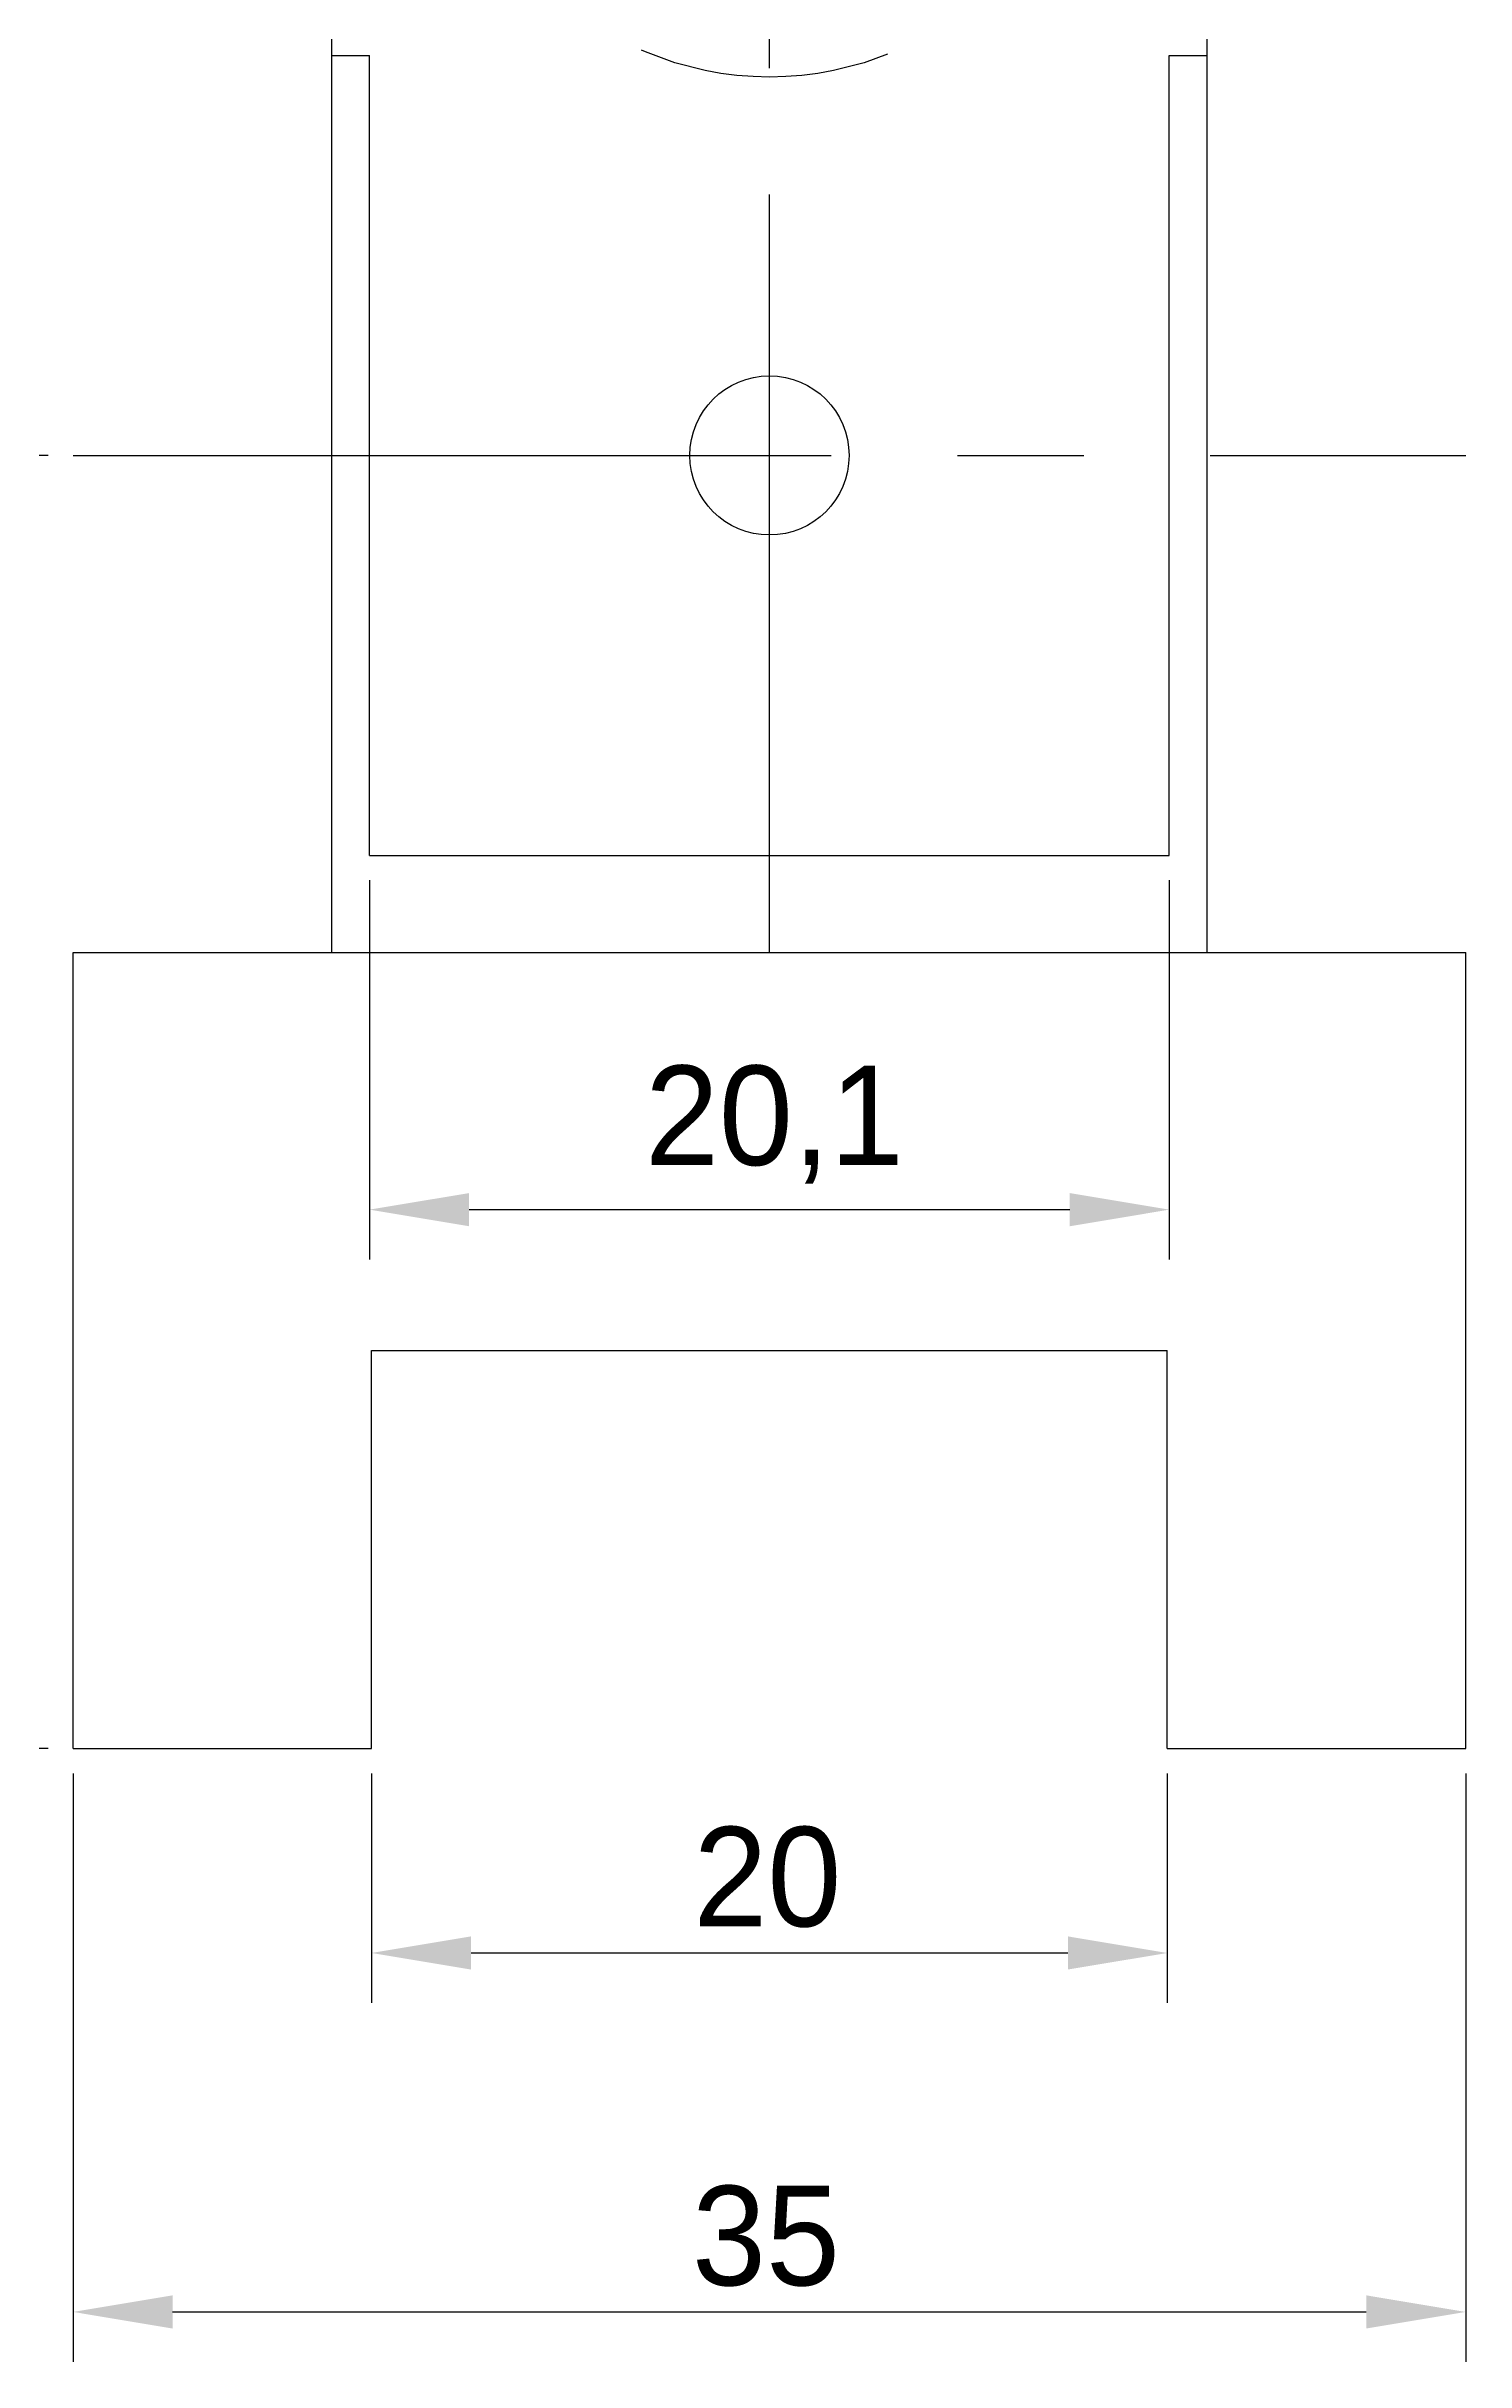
# Model space of a CAD drawing. Extents: x -33 to 128, y 0 to 172.
# Drawn here: x -0.7 to 35, y 77.6 to 135.8 of the extents above; entities that cross this region are included whole.
import ezdxf

# ---------------------------------------------------------------- set-up
doc = ezdxf.new("R2010")
doc.units = 0
doc.linetypes.add('CENTER2', pattern=[28.575, 19.05, -3.175, 3.175, -3.175])
doc.linetypes.add('DASHED2', pattern=[9.525, 6.35, -3.175])
doc.layers.get('DEFPOINTS').update_dxf_attribs({"linetype": 'CONTINUOUS'})
for name, color, linetype in [('A', 10, 'CONTINUOUS'), ('B', 30, 'DASHED2'), ('DIM', 152, 'CONTINUOUS'), ('E', 82, 'CENTER2')]:
    doc.layers.add(name, color=color, linetype=linetype)
doc.dimstyles.get("Standard").update_dxf_attribs({"dimtxt": 0.18, "dimasz": 0.18, "dimexe": 0.18, "dimexo": 0.0625, "dimgap": 0.09, "dimtad": 0, "dimtih": 1, "dimtoh": 1, "dimzin": 0, "dimcen": 0.09, "dimazin": 3, "dimtfac": 1, "dimtofl": 0, "dimtmove": 0, "dimatfit": 3})

# ---------------------------------------------------------------- blocks, each defined once
blk = doc.blocks.new('*U49')
at = {"layer": 'DIM', "color": 0}
blk.add_text('35', height=2.5, dxfattribs=at).set_placement((15.554, 79.515))
blk = doc.blocks.new('*D2')
at = {"layer": 'DEFPOINTS', "color": 0}
for p in [(0, 93), (35, 93), (35, 78.846)]:
    blk.add_point(p, dxfattribs=at)
at = {"layer": 'DIM', "color": 0}
for p, q in [((0, 92.375), (0, 77.596)), ((35, 92.375), (35, 77.596)), ((2.5, 78.846), (32.5, 78.846))]:
    blk.add_line(p, q, dxfattribs=at)
for points in [[(2.5, 79.263), (2.5, 78.429), (0, 78.846)], [(32.5, 79.263), (32.5, 78.429), (35, 78.846)]]:
    blk.add_solid(points, dxfattribs=at)
at = {"layer": 'A'}
blk.add_blockref('*U49', (0, 0), dxfattribs=at)
blk = doc.blocks.new('*U50')
at = {"layer": 'DIM', "color": 0}
blk.add_text('20', height=2.5, dxfattribs=at).set_placement((15.59, 88.533))
blk = doc.blocks.new('*D8')
at = {"layer": 'DEFPOINTS', "color": 0}
for p in [(7.5, 93), (27.5, 93), (27.5, 87.865)]:
    blk.add_point(p, dxfattribs=at)
at = {"layer": 'DIM', "color": 0}
for p, q in [((7.5, 92.375), (7.5, 86.615)), ((27.5, 92.375), (27.5, 86.615)), ((10, 87.865), (25, 87.865))]:
    blk.add_line(p, q, dxfattribs=at)
for points in [[(10, 88.282), (10, 87.449), (7.5, 87.865)], [(25, 88.282), (25, 87.449), (27.5, 87.865)]]:
    blk.add_solid(points, dxfattribs=at)
at = {"layer": 'A'}
blk.add_blockref('*U50', (0, 0), dxfattribs=at)
blk = doc.blocks.new('*U51')
at = {"layer": 'DIM', "color": 0}
blk.add_text('32,49', height=2.5, rotation=90, dxfattribs=at).set_placement((-15.975, 104.88))
blk = doc.blocks.new('*D13')
at = {"layer": 'DEFPOINTS', "color": 0}
for p in [(0, 125.493), (-14.855, 93), (0, 93)]:
    blk.add_point(p, dxfattribs=at)
at = {"layer": 'DIM', "color": 0}
for p, q in [((-0.625, 125.493), (-16.105, 125.493)), ((-14.855, 122.993), (-14.855, 95.5)), ((-0.625, 93), (-16.105, 93))]:
    blk.add_line(p, q, dxfattribs=at)
for points in [[(-15.272, 122.993), (-14.439, 122.993), (-14.855, 125.493)], [(-15.272, 95.5), (-14.439, 95.5), (-14.855, 93)]]:
    blk.add_solid(points, dxfattribs=at)
at = {"layer": 'A'}
blk.add_blockref('*U51', (0, 0), dxfattribs=at)
blk = doc.blocks.new('*U52')
at = {"layer": 'DIM', "color": 0}
blk.add_text('62', height=2.5, rotation=90, dxfattribs=at).set_placement((-29.982, 122.084))
blk = doc.blocks.new('*D15')
at = {"layer": 'DEFPOINTS', "color": 0}
for p in [(6.5, 155), (-29.314, 93), (0, 93)]:
    blk.add_point(p, dxfattribs=at)
at = {"layer": 'DIM', "color": 0}
for p, q in [((5.875, 155), (-30.564, 155)), ((-29.314, 152.5), (-29.314, 95.5)), ((-0.625, 93), (-30.564, 93))]:
    blk.add_line(p, q, dxfattribs=at)
for points in [[(-29.731, 152.5), (-28.898, 152.5), (-29.314, 155)], [(-29.731, 95.5), (-28.898, 95.5), (-29.314, 93)]]:
    blk.add_solid(points, dxfattribs=at)
at = {"layer": 'A'}
blk.add_blockref('*U52', (0, 0), dxfattribs=at)
blk = doc.blocks.new('*U54')
at = {"layer": 'DIM', "color": 0}
blk.add_text('20,1', height=2.5, dxfattribs=at).set_placement((14.371, 107.661))
blk = doc.blocks.new('*D18')
at = {"layer": 'DEFPOINTS', "color": 0}
for p in [(7.45, 115.443), (27.55, 115.443), (27.55, 106.542)]:
    blk.add_point(p, dxfattribs=at)
at = {"layer": 'DIM', "color": 0}
for p, q in [((7.45, 114.818), (7.45, 105.292)), ((27.55, 114.818), (27.55, 105.292)), ((9.95, 106.542), (25.05, 106.542))]:
    blk.add_line(p, q, dxfattribs=at)
for points in [[(9.95, 106.958), (9.95, 106.125), (7.45, 106.542)], [(25.05, 106.958), (25.05, 106.125), (27.55, 106.542)]]:
    blk.add_solid(points, dxfattribs=at)
at = {"layer": 'A'}
blk.add_blockref('*U54', (0, 0), dxfattribs=at)

msp = doc.modelspace()

# ---------------------------------------------------------------- linework, layer by layer
at = {"layer": 'A'}
for p, q in [((6.5, 113), (6.5, 155)), ((28.5, 113), (28.5, 155)), ((6.5, 135.543), (7.45, 135.543)), ((7.45, 115.443), (7.45, 135.543)), ((27.55, 115.443), (27.55, 135.543)), ((27.55, 135.543), (28.5, 135.543)), ((7.45, 115.443), (27.55, 115.443)), ((0, 93), (0, 113)), ((0, 113), (35, 113)), ((35, 93), (35, 113)), ((7.5, 103), (27.5, 103)), ((7.5, 93), (7.5, 103)), ((27.5, 93), (27.5, 103)), ((0, 93), (7.5, 93)), ((27.5, 93), (35, 93))]:
    msp.add_line(p, q, dxfattribs=at)
msp.add_circle((17.5, 125.493), 2, dxfattribs=at)
at = {"layer": 'B'}
msp.add_circle((17.5, 143), 8, dxfattribs=at)
at = {"layer": 'E'}
for p, q in [((17.5, 113), (17.5, 155)), ((0, 125.493), (35, 125.493))]:
    msp.add_line(p, q, dxfattribs=at)

# ---------------------------------------------------------------- dimensions: what is measured, and where the dimension line sits
at = {"layer": 'DIM'}
for base, p1, picture, middle in [((-29.314, 93), (6.5, 155), '*D15', (-31.216, 124)), ((-14.855, 93), (0, 125.493), '*D13', (-16.983, 109.246))]:
    dim = msp.add_linear_dim(base=base, p1=p1, p2=(0, 93), angle=90, dimstyle='Standard', dxfattribs=at)
    dim.commit()
    dim.dimension.update_dxf_attribs({"geometry": picture, "text_midpoint": middle})
for base, p1, p2, picture, middle in [((27.55, 106.542), (7.45, 115.443), (27.55, 115.443), '*D18', (17.5, 108.669)), ((27.5, 87.865), (7.5, 93), (27.5, 93), '*D8', (17.5, 89.767))]:
    dim = msp.add_linear_dim(base=base, p1=p1, p2=p2, dimstyle='Standard', dxfattribs=at)
    dim.commit()
    dim.dimension.update_dxf_attribs({"geometry": picture, "text_midpoint": middle})
dim = msp.add_linear_dim(base=(35, 78.846), p1=(0, 93), p2=(35, 93), dimstyle='Standard', dxfattribs=at)
dim.commit()
dim.dimension.update_dxf_attribs({"geometry": '*D2', "text_midpoint": (17.5, 78.846), "dimtype": 128})

doc.saveas('drawing.dxf')
